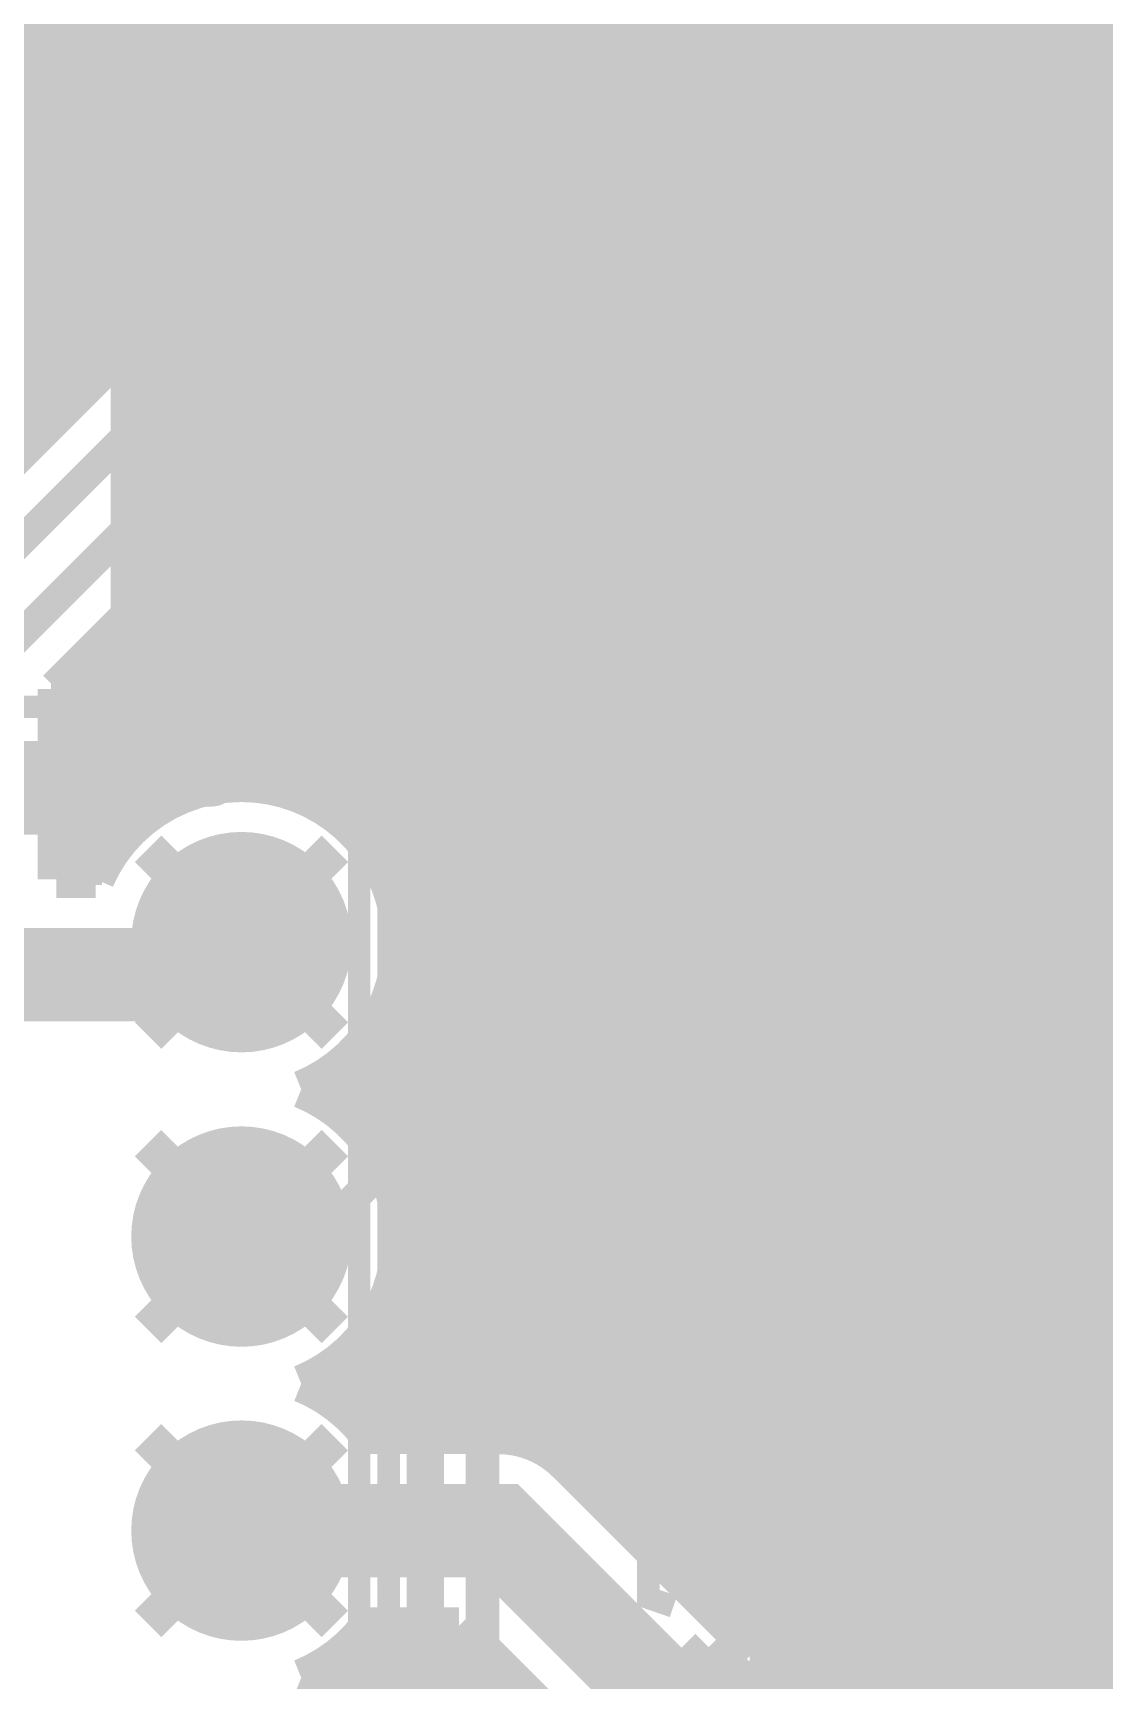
# Model space of a CAD drawing. Extents: x -3.4 to 91.7, y -66.9 to 11.1.
# Drawn here: x 4.3 to 11.58, y -9.88 to 1.32 of the extents above; entities that cross this region are included whole.
import ezdxf

# ---------------------------------------------------------------- set-up
doc = ezdxf.new("R2010")
doc.units = 0
doc.header["$MEASUREMENT"] = 0
doc.layers.get('0').update_dxf_attribs({"linetype": 'CONTINUOUS'})
for name, color, linetype in [('22-304A-0_BOT', 7, 'CONTINUOUS'), ('22-304A-0_DRD', 7, 'CONTINUOUS'), ('22-304A-0_SMB', 1, 'CONTINUOUS'), ('22-304A-0_SMT', 4, 'CONTINUOUS'), ('22-304A-0_SPT', 3, 'CONTINUOUS'), ('22-304A-0_SST', 5, 'CONTINUOUS'), ('22-304A-0_TOP', 10, 'CONTINUOUS')]:
    doc.layers.add(name, color=color, linetype=linetype)

# ---------------------------------------------------------------- blocks, each defined once
blk = doc.blocks.new('ROUND_17')
at = {"const_width": 0.7493}
blk.add_lwpolyline([(-0.37465, 0, 1), (0.37465, 0, 1)], format="xyb", close=True, dxfattribs=at)
blk = doc.blocks.new('ROUND_33')
at = {"const_width": 0.35052}
blk.add_lwpolyline([(-0.17526, 0, 1), (0.17526, 0, 1)], format="xyb", close=True, dxfattribs=at)
blk = doc.blocks.new('RECTANGLE_4')
blk.add_solid([(0.63627, 0.51308), (0.63627, -0.51308), (-0.63627, 0.51308), (-0.63627, -0.51308)])
blk = doc.blocks.new('RECTANGLE_9')
blk.add_solid([(0.6985, 0.4445), (0.6985, -0.4445), (-0.6985, 0.4445), (-0.6985, -0.4445)])
blk = doc.blocks.new('RECTANGLE_27')
blk.add_solid([(0.3175, 0.4445), (0.3175, -0.4445), (-0.3175, 0.4445), (-0.3175, -0.4445)])

msp = doc.modelspace()

# ---------------------------------------------------------------- linework, layer by layer
at = {"layer": '22-304A-0_BOT'}
for points, const_width in [([(4.953, 8.255), (4.953, -4.09448)], 0.254), ([(5.1816, 8.255), (5.1816, -3.92176)], 0.254), ([(5.4102, 8.255), (5.4102, -3.8227)], 0.254), ([(5.6388, 8.255), (5.6388, -3.78206)], 0.254), ([(5.8674, 8.255), (5.8674, -3.78968)], 0.254), ([(6.096, 8.255), (6.096, -3.85064)], 0.254), ([(6.3246, 8.255), (6.3246, -3.96748)], 0.254), ([(6.5532, 8.255), (6.5532, -4.1783)], 0.254), ([(6.7818, 8.255), (6.7818, -4.69392)], 0.254), ([(7.0104, 8.255), (7.0104, -8.21182)], 0.254), ([(7.239, 8.255), (7.239, -8.21182)], 0.254), ([(7.4676, 8.255), (7.4676, -8.21182)], 0.254), ([(7.6962, 8.255), (7.6962, -8.255)], 0.254), ([(7.9248, 8.255), (7.9248, -8.4074)], 0.254), ([(8.1534, 8.255), (8.1534, -8.636)], 0.254), ([(8.382, 8.255), (8.382, -8.86206)], 0.254), ([(8.6106, 8.255), (8.6106, -9.09066)], 0.254), ([(8.8392, 8.255), (8.8392, -9.31926)], 0.254), ([(9.0678, 8.255), (9.0678, -9.54786)], 0.254), ([(9.2964, 8.255), (9.2964, -9.7409)], 0.254), ([(9.525, 8.255), (9.525, -10.04316)], 0.254), ([(11.1252, 3.8481), (11.1252, -21.16074)], 0.254), ([(11.3538, 3.85318), (11.3538, -3.71602)], 0.254), ([(9.7536, 3.52044), (9.7536, -23.20544)], 0.254), ([(11.5824, 3.38074), (11.5824, -3.48488)], 0.254), ([(9.9822, 3.15722), (9.9822, -22.352)], 0.254), ([(10.8966, 3.20294), (10.8966, -21.26234)], 0.254), ([(10.2108, 3.03276), (10.2108, -21.9456)], 0.254), ([(10.668, 3.05308), (10.668, -21.4884)], 0.254), ([(10.4394, 3.00228), (10.4394, -21.717)], 0.254), ([(18.7579, 1.2446), (4.953, 1.2446)], 0.254), ([(18.9865, 1.016), (4.953, 1.016)], 0.254), ([(19.2151, 0.7874), (4.953, 0.7874)], 0.254), ([(19.2278, 0.5588), (4.953, 0.5588)], 0.254), ([(19.2278, 0.3302), (4.953, 0.3302)], 0.254), ([(19.2278, 0.1016), (4.953, 0.1016)], 0.254), ([(19.14398, -0.127), (4.953, -0.127)], 0.254), ([(19.1389, -0.3556), (4.953, -0.3556)], 0.254), ([(19.21764, -0.5842), (4.953, -0.5842)], 0.254), ([(19.1897, -0.8128), (4.953, -0.8128)], 0.254), ([(18.9611, -1.0414), (4.953, -1.0414)], 0.254), ([(18.67916, -1.27), (4.953, -1.27)], 0.254), ([(13.6779, -1.4986), (4.953, -1.4986)], 0.254), ([(13.4493, -1.7272), (4.953, -1.7272)], 0.254), ([(13.2207, -1.9558), (4.953, -1.9558)], 0.254), ([(12.9921, -2.1844), (4.953, -2.1844)], 0.254), ([(12.7635, -2.413), (4.953, -2.413)], 0.254), ([(12.5349, -2.6416), (4.953, -2.6416)], 0.254), ([(12.3063, -2.8702), (4.953, -2.8702)], 0.254), ([(12.0777, -3.0988), (4.953, -3.0988)], 0.254), ([(11.8491, -3.3274), (4.953, -3.3274)], 0.254), ([(11.48588, -3.556), (4.953, -3.556)], 0.254), ([(5.61848, -3.7846), (4.953, -3.7846)], 0.254), ([(11.31824, -3.7846), (5.80898, -3.7846)], 0.254), ([(5.04444, -4.0132), (4.953, -4.0132)], 0.254), ([(11.25982, -4.0132), (6.38302, -4.0132)], 0.254), ([(11.28014, -4.2418), (6.59892, -4.2418)], 0.254), ([(11.3919, -4.4704), (6.72084, -4.4704)], 0.254), ([(11.3538, -4.41198), (11.3538, -21.1582)], 0.254), ([(11.69416, -4.699), (6.7818, -4.699)], 0.254), ([(11.5824, -4.64312), (11.5824, -21.1582)], 0.254), ([(14.7955, -4.9276), (6.79196, -4.9276)], 0.254), ([(6.7818, -5.02412), (6.7818, -6.69544)], 0.254), ([(14.7955, -5.1562), (6.75386, -5.1562)], 0.254), ([(14.7955, -5.3848), (6.65734, -5.3848)], 0.254), ([(14.7955, -5.6134), (6.48716, -5.6134)], 0.254), ([(6.5532, -5.53974), (6.5532, -6.17982)], 0.254), ([(6.3246, -5.75056), (6.3246, -5.969)], 0.254), ([(14.7955, -5.842), (6.16204, -5.842)], 0.254), ([(14.7955, -6.0706), (6.44906, -6.0706)], 0.254), ([(15.12824, -6.2992), (6.63702, -6.2992)], 0.254), ([(14.9479, -6.5278), (6.74116, -6.5278)], 0.254), ([(14.84376, -6.7564), (6.78942, -6.7564)], 0.254), ([(6.7818, -7.02564), (6.7818, -8.21182)], 0.254), ([(14.79804, -6.985), (6.78688, -6.985)], 0.254), ([(14.80312, -7.2136), (6.73354, -7.2136)], 0.254), ([(14.85646, -7.4422), (6.62432, -7.4422)], 0.254), ([(6.5532, -7.54126), (6.5532, -8.1788)], 0.254), ([(14.97076, -7.6708), (6.42874, -7.6708)], 0.254), ([(6.3246, -7.75208), (6.3246, -7.96798)], 0.254), ([(15.17142, -7.8994), (6.20522, -7.8994)], 0.254), ([(15.367, -8.128), (6.50748, -8.128)], 0.254), ([(7.46252, -8.21182), (6.5786, -8.21182)], 0.254), ([(15.0749, -8.3566), (7.86892, -8.3566)], 0.254), ([(7.91972, -8.40232), (9.19988, -9.68248)], 0.254), ([(14.91488, -8.5852), (8.1026, -8.5852)], 0.254), ([(8.89, -10.287), (7.46252, -8.85952), (5.715, -8.85952)], 0.635), ([(14.82852, -8.8138), (8.3312, -8.8138)], 0.254), ([(14.7955, -9.0424), (8.5598, -9.0424)], 0.254), ([(14.81328, -9.271), (8.7884, -9.271)], 0.254), ([(7.19328, -9.50722), (6.5786, -9.50722)], 0.254), ([(6.7818, -9.50722), (6.7818, -10.69594)], 0.254), ([(7.0104, -9.50722), (7.0104, -12.26058)], 0.254), ([(7.19328, -9.50722), (8.28548, -10.59942)], 0.254), ([(14.87932, -9.4996), (9.017, -9.4996)], 0.254), ([(6.5532, -9.54024), (6.5532, -10.18032)], 0.254), ([(7.239, -9.55294), (7.239, -12.41806)], 0.254), ([(6.3246, -9.75106), (6.3246, -9.9695)], 0.254), ([(7.41426, -9.7282), (6.35762, -9.7282)], 0.254), ([(15.0114, -9.7282), (9.27608, -9.7282)], 0.254), ([(7.4676, -9.78154), (7.4676, -12.64666)], 0.254), ([(7.64286, -9.9568), (6.30428, -9.9568)], 0.254), ([(15.24508, -9.9568), (9.48436, -9.9568)], 0.254)]:
    msp.add_lwpolyline(points, dxfattribs=dict(at, const_width=const_width))
at = {"layer": '22-304A-0_BOT', "const_width": 0.254}
for points in [[(11.77036, -3.4036, 0.3431407), (11.25728, -4.064)], [(5.715, -3.77952, 0.19848), (4.95295, -4.09443)], [(6.7945, -4.85902, 0.4142136), (5.715, -3.77952)], [(11.25728, -4.064, 0.4142136), (11.938, -4.74472)], [(6.1214, -5.85978, 0.3052455), (6.7945, -4.85902)], [(6.7945, -6.86054, 0.3052457), (6.1214, -5.85978)], [(6.1214, -7.8613, 0.3052455), (6.7945, -6.86054)], [(6.5786, -8.21182, 0.1359948), (6.12205, -7.8597)], [(7.91972, -8.40232, 0.1989124), (7.46252, -8.21294)], [(7.91972, -8.40232, 0.1989124), (7.46252, -8.21294)], [(6.1214, -9.86028, 0.1362205), (6.5791, -9.5076)], [(9.57072, -10.287, 0.2813711), (9.19988, -9.68248)], [(6.7945, -10.86104, 0.3052457), (6.1214, -9.86028)]]:
    msp.add_lwpolyline(points, format="xyb", dxfattribs=at)
at = {"layer": '22-304A-0_DRD', "const_width": 0.254}
for points in [[(8.8138, -1.5748), (8.1788, -2.2098)], [(8.8138, -1.5748), (8.1788, -2.2098)], [(9.4488, -2.2098), (8.8138, -1.5748)], [(9.4488, -2.2098), (8.8138, -1.5748)], [(6.096, -1.905), (5.461, -2.54)], [(6.096, -1.905), (5.461, -2.54)], [(6.731, -2.54), (6.096, -1.905)], [(6.731, -2.54), (6.096, -1.905)], [(8.1788, -2.2098), (8.8138, -2.8448)], [(8.1788, -2.2098), (8.8138, -2.8448)], [(8.8138, -2.8448), (9.4488, -2.2098)], [(8.8138, -2.8448), (9.4488, -2.2098)], [(5.461, -2.54), (6.096, -3.175)], [(5.461, -2.54), (6.096, -3.175)], [(6.096, -3.175), (6.731, -2.54)], [(6.096, -3.175), (6.731, -2.54)], [(11.938, -3.429), (11.303, -4.064)], [(11.938, -3.429), (11.303, -4.064)], [(11.303, -4.064), (11.938, -4.699)], [(11.303, -4.064), (11.938, -4.699)], [(6.35, -4.22402), (5.08, -5.49402)], [(6.35, -5.49402), (5.08, -4.22402)], [(6.35, -6.22554), (5.08, -7.49554)], [(6.35, -7.49554), (5.08, -6.22554)], [(6.35, -8.22452), (5.08, -9.49452)], [(6.35, -9.49452), (5.08, -8.22452)], [(8.89, -9.652), (8.255, -10.287)], [(9.525, -10.287), (8.89, -9.652)]]:
    msp.add_lwpolyline(points, dxfattribs=at)
at = {"layer": '22-304A-0_SST', "const_width": 0.1524}
for points in [[(11.176, 0.254), (11.176, 0.381), (9.525, 0.381), (9.144, 0), (9.144, -2.921), (11.176, -2.921), (11.176, 0.254)], [(12.8905, -2.7305), (12.8905, 0.1905), (11.2522, 0.1905), (11.2522, -2.7305), (12.8905, -2.7305)], [(8.52932, -1.11252), (8.6995, -0.99314), (8.6995, -0.75692), (8.52932, -0.63754), (8.35914, -0.63754), (8.02132, -0.87376), (7.6835, -0.63754), (7.6835, -1.11252)], [(8.6995, -1.95072), (8.6995, -1.59512), (8.35914, -1.47574), (8.02132, -1.47574), (7.6835, -1.59512), (7.6835, -1.95072)], [(8.6995, -1.88976), (7.6835, -1.88976)], [(12.41806, -2.97434), (12.41806, -3.44932), (11.74242, -2.97434), (11.57224, -2.97434), (11.40206, -3.03276), (11.40206, -3.38836), (11.57224, -3.44932)], [(4.71424, -3.55854), (4.71424, -3.36042), (4.80314, -3.57124), (5.01396, -3.36042), (7.3152, -3.36042), (7.3152, -3.66014), (5.01396, -3.66014), (4.80314, -3.57124)], [(5.01396, -3.25882), (4.71424, -3.25882), (3.71602, -3.25882), (3.71602, -25.05964), (4.71424, -25.05964), (4.71424, -24.96058), (4.71424, -24.75992)], [(4.71424, -3.25882), (4.71424, -3.36042)], [(7.3152, -3.36042), (7.3152, -3.25882), (5.01396, -3.25882), (5.01396, -3.36042)], [(11.049, -6.858), (11.049, -3.302), (9.271, -3.302), (9.271, -6.858), (11.049, -6.858)], [(5.61594, -3.66014), (5.61594, -3.7592)], [(6.5151, -3.66014), (6.5151, -5.84962), (6.5151, -21.8694), (6.5151, -24.66086)], [(6.71576, -5.50418), (6.71576, -5.45084), (6.71576, -3.66014)], [(6.91388, -3.66014), (6.91388, -5.25018)], [(7.06374, -5.25018), (7.16534, -5.14858), (7.3152, -5.14858), (7.3152, -3.66014)], [(5.51434, -3.8608), (5.01396, -3.8608)], [(8.64616, -4.53644), (8.81634, -4.41706), (8.81634, -4.18084), (8.64616, -4.06146), (8.47852, -4.06146), (8.13816, -4.30022), (7.80034, -4.06146), (7.80034, -4.53644)], [(12.41806, -3.93192), (11.40206, -3.93192), (11.57224, -4.04876)], [(11.91006, -5.00634), (11.91006, -4.65074), (11.74242, -4.53136), (11.57224, -4.53136), (11.40206, -4.65074), (11.40206, -5.00634), (12.41806, -5.00634)], [(8.64616, -4.89966), (8.81634, -4.96062), (8.81634, -5.31622), (8.64616, -5.37464), (7.97052, -5.37464), (7.80034, -5.31622), (7.80034, -4.96062), (7.97052, -4.89966)], [(7.3152, -5.45084), (7.3152, -5.14858)], [(6.86562, -6.25094), (7.16534, -6.55066), (7.3152, -6.55066), (7.3152, -7.05104), (7.01548, -7.05104), (6.71576, -6.74878), (6.71576, -6.25094), (6.86562, -6.25094), (7.3152, -6.25094), (7.3152, -5.45084), (6.86562, -5.45084), (7.06374, -5.25018), (6.91388, -5.25018), (6.71576, -5.45084), (6.86562, -5.45084)], [(6.71576, -6.25094), (6.71576, -6.19506)], [(7.3152, -6.55066), (7.3152, -6.25094)], [(7.01548, -7.05104), (7.01548, -20.67052), (6.71576, -20.97024), (6.71576, -19.87042), (6.91388, -19.87042), (6.91388, -7.8486), (6.71576, -7.8486), (6.71576, -6.74878)], [(7.3152, -22.27072), (7.3152, -21.47062), (6.86562, -21.47062), (7.16534, -21.1709), (7.3152, -21.1709), (7.3152, -20.67052), (7.3152, -7.05104)], [(11.3284, -8.13308), (11.49858, -8.0137), (11.49858, -7.77748), (11.3284, -7.6581), (11.16076, -7.6581), (10.8204, -7.89686), (10.48258, -7.6581), (10.48258, -8.13308)], [(6.71576, -19.87042), (6.71576, -7.8486)], [(10.99058, -8.97128), (10.99058, -8.61568), (10.8204, -8.4963), (10.65276, -8.4963), (10.48258, -8.61568), (10.48258, -8.97128), (11.49858, -8.97128)], [(10.99058, -8.6741), (11.49858, -8.4963)], [(9.49706, -8.90016), (9.49706, -9.37514), (8.82142, -8.90016), (8.65124, -8.90016), (8.48106, -8.96112), (8.48106, -9.31672), (8.65124, -9.37514)], [(8.98906, -10.21334), (8.98906, -9.85774), (8.82142, -9.73836), (8.65124, -9.73836), (8.48106, -9.85774), (8.48106, -10.21334), (9.49706, -10.21334)], [(8.98906, -9.91616), (9.49706, -9.73836)]]:
    msp.add_lwpolyline(points, dxfattribs=at)
for points in [[(4.71424, -3.55854, 0.4142136), (5.01396, -3.85826)], [(5.51434, -3.8608, 0.4142136), (5.61594, -3.7592)], [(5.715, -4.62026, 0.4142136), (5.41528, -4.91998)], [(6.01472, -4.91998, 0.4142136), (5.715, -4.62026)], [(5.41528, -4.91998, 0.4142136), (5.715, -5.2197)], [(5.715, -5.2197, 0.4142136), (6.01472, -4.91998)], [(6.71576, -5.46862, 0.2695661), (6.51256, -5.8166)], [(6.5151, -5.8166, 0.2687201), (6.71576, -6.16204)], [(5.715, -6.62178, 0.4142136), (5.41528, -6.9215)], [(6.01472, -6.9215, 0.4142136), (5.715, -6.62178)], [(5.41528, -6.9215, 0.4142136), (5.715, -7.22122)], [(5.715, -7.22122, 0.4142136), (6.01472, -6.9215)], [(5.715, -8.62076, 0.4142136), (5.41528, -8.92048)], [(6.01472, -8.92048, 0.4142136), (5.715, -8.62076)], [(5.41528, -8.92048, 0.4142136), (5.715, -9.2202)], [(5.715, -9.2202, 0.4142136), (6.01472, -8.92048)]]:
    msp.add_lwpolyline(points, format="xyb", dxfattribs=at)
at = {"layer": '22-304A-0_TOP'}
for points, const_width in [([(4.318, 10.541), (4.318, -1.41986)], 0.254), ([(4.5466, 10.541), (4.5466, -1.19126)], 0.254), ([(4.7752, 10.541), (4.7752, -0.96266)], 0.254), ([(5.0038, 10.541), (5.0038, -0.73406)], 0.254), ([(5.2324, 10.541), (5.2324, -0.50546)], 0.254), ([(5.461, 10.541), (5.461, -0.27686)], 0.254), ([(5.6896, 10.541), (5.6896, -0.04826)], 0.254), ([(5.9182, 10.541), (5.9182, 0.1778)], 0.254), ([(6.1468, 10.541), (6.1468, 0.4064)], 0.254), ([(6.26872, 3.03022), (6.26872, 1.17094)], 0.254), ([(7.24916, 2.10058), (7.24916, 0.89916), (3.81, -2.54), (2.921, -2.54), (2.032, -3.429), (2.032, -22.352), (4.318, -24.638), (8.763, -24.638), (10.033, -23.368), (10.414, -23.368)], 0.2032), ([(11.43, -22.352), (10.414, -22.352), (8.636, -24.13), (4.572, -24.13), (2.54, -22.098), (2.54, -3.556), (3.048, -3.048), (3.937, -3.048), (7.74954, 0.76454), (7.74954, 2.10058)], 0.2032), ([(8.7503, 2.10058), (8.7503, 0.4953), (7.366, -0.889), (7.366, -9.906), (6.858, -10.414), (6.858, -15.71752), (5.715, -16.86052)], 0.2032), ([(8.24992, 2.10058), (8.24992, 0.62992), (6.858, -0.762), (6.858, -6.223), (6.22046, -6.86054), (5.715, -6.86054)], 0.2032), ([(6.74878, 1.17094), (6.74878, 2.10058)], 0.254), ([(9.25068, 2.10058), (9.25068, 0.36068), (8.001, -0.889), (8.001, -8.001), (10.16, -10.16), (10.795, -10.16)], 0.2032), ([(10.2489, 2.10058), (10.2489, -0.23876), (10.16, -0.3302)], 0.2032), ([(12.065, -0.5588), (12.065, -0.381), (10.74928, 0.93472), (10.74928, 2.10058)], 0.2032), ([(6.26872, 1.3716), (3.22326, 1.3716)], 0.254), ([(6.81736, 1.143), (3.30962, 1.143)], 0.254), ([(6.7691, 1.17094), (6.26872, 1.17094)], 0.254), ([(6.3754, 1.17094), (6.3754, 0.635)], 0.254), ([(6.604, 1.17094), (6.604, 0.8636)], 0.254), ([(6.81736, 1.17094), (6.7691, 1.17094)], 0.254), ([(6.81736, 1.17094), (6.81736, 1.0795)], 0.254), ([(6.8326, 1.17094), (6.8326, 1.0922)], 0.254), ([(11.22934, 1.17094), (11.18108, 1.17094)], 0.254), ([(11.18108, 1.17094), (11.18108, 1.11252)], 0.254), ([(12.319, 1.143), (11.18108, 1.143)], 0.254), ([(11.18108, 1.11252), (12.1158, 0.1778)], 0.254), ([(11.26998, 1.17094), (11.22934, 1.17094)], 0.254), ([(11.77036, 1.17094), (11.72972, 1.17094), (11.26998, 1.17094)], 0.254), ([(11.4046, 1.17094), (11.4046, 0.889)], 0.254), ([(11.6332, 1.17094), (11.6332, 0.6604)], 0.254), ([(6.81736, 1.0795), (3.62966, -2.1082)], 0.254), ([(6.65226, 0.9144), (3.38074, 0.9144)], 0.254), ([(12.3825, 0.9144), (11.3792, 0.9144)], 0.254), ([(6.42366, 0.6858), (3.43408, 0.6858)], 0.254), ([(13.05814, 0.6858), (11.6078, 0.6858)], 0.254), ([(6.19506, 0.4572), (3.47218, 0.4572)], 0.254), ([(5.96646, 0.2286), (3.49504, 0.2286)], 0.254), ([(5.73786, 0), (3.50266, 0)], 0.254), ([(5.50926, -0.2286), (3.49504, -0.2286)], 0.254), ([(5.28066, -0.4572), (3.47218, -0.4572)], 0.254), ([(9.1313, -0.3683), (8.4328, -1.0668)], 0.254), ([(9.1313, -0.4572), (9.0424, -0.4572)], 0.254), ([(9.1186, -0.381), (9.1186, -8.50646)], 0.254), ([(9.1313, -0.3683), (9.1313, -1.1049)], 0.254), ([(10.16, -0.3302), (10.16, -0.381), (11.049, -1.27), (12.827, -1.27), (15.494, -3.937), (16.764, -3.937), (17.018, -4.191), (17.018, -7.366), (18.288, -8.636), (18.288, -14.097), (19.304, -15.113)], 0.2032), ([(5.05206, -0.6858), (3.43408, -0.6858)], 0.254), ([(9.1313, -0.6858), (8.8138, -0.6858)], 0.254), ([(8.89, -0.6096), (8.89, -8.27786)], 0.254), ([(8.6614, -0.8382), (8.6614, -8.04926)], 0.254), ([(4.82346, -0.9144), (3.38074, -0.9144)], 0.254), ([(9.1313, -0.9144), (8.5852, -0.9144)], 0.254), ([(8.4328, -1.0668), (8.4328, -7.82066)], 0.254), ([(10.27176, -1.1049), (9.1313, -1.1049)], 0.254), ([(9.3472, -1.1049), (9.3472, -1.4351)], 0.254), ([(9.5758, -1.1049), (9.5758, -1.4351)], 0.254), ([(9.8044, -1.1049), (9.8044, -1.4351)], 0.254), ([(10.033, -1.1049), (10.033, -1.4351)], 0.254), ([(10.2616, -1.1049), (10.2616, -1.4351)], 0.254), ([(10.27176, -1.1049), (10.60196, -1.4351)], 0.254), ([(4.59486, -1.143), (3.30962, -1.143)], 0.254), ([(6.4262, -1.1684), (4.4577, -3.1369)], 0.254), ([(6.3754, -1.2192), (6.3754, -4.00558)], 0.254), ([(6.4262, -1.1684), (6.4262, -4.04622)], 0.254), ([(10.30986, -1.143), (8.4328, -1.143)], 0.254), ([(10.4902, -1.3208), (10.4902, -1.4351)], 0.254), ([(4.36626, -1.3716), (3.22326, -1.3716)], 0.254), ([(6.1468, -1.4478), (6.1468, -3.87096)], 0.254), ([(6.4262, -1.3716), (6.223, -1.3716)], 0.254), ([(10.53846, -1.3716), (8.4328, -1.3716)], 0.254), ([(9.1313, -1.4351), (9.1313, -2.9845)], 0.254), ([(10.60196, -1.4351), (9.1313, -1.4351)], 0.254), ([(10.16, -1.4351), (10.16, -2.2098)], 0.254), ([(5.9182, -1.6764), (5.9182, -3.79984)], 0.254), ([(6.4262, -1.6002), (5.9944, -1.6002)], 0.254), ([(9.1313, -1.6002), (8.4328, -1.6002)], 0.254), ([(11.176, -1.7018), (11.176, -3.4798)], 0.254), ([(11.1887, -1.7018), (11.1887, -2.9845)], 0.254), ([(11.2522, -1.7018), (11.1887, -1.7018)], 0.254), ([(11.2522, -1.7018), (11.2522, -2.7178)], 0.254), ([(5.6896, -1.905), (5.6896, -3.77952)], 0.254), ([(6.4262, -1.8288), (5.7658, -1.8288)], 0.254), ([(9.1313, -1.8288), (8.4328, -1.8288)], 0.254), ([(11.2522, -1.8288), (11.1887, -1.8288)], 0.254), ([(10.16, -2.2098), (8.8138, -2.2098)], 0.635), ([(8.8138, -2.2098), (10.16, -2.2098)], 0.635), ([(5.461, -2.1336), (5.461, -3.81)], 0.254), ([(6.4262, -2.0574), (5.5372, -2.0574)], 0.254), ([(9.1313, -2.0574), (8.4328, -2.0574)], 0.254), ([(11.2522, -2.0574), (11.1887, -2.0574)], 0.254), ([(9.1313, -2.2098), (10.16, -2.2098)], 0.254), ([(10.16, -2.9845), (10.16, -2.2098)], 0.254), ([(3.81, -3.81), (4.826, -3.81), (6.096, -2.54)], 0.635), ([(3.81, -3.81), (4.826, -3.81), (6.096, -2.54)], 0.635), ([(5.2324, -2.3622), (5.2324, -3.89382)], 0.254), ([(6.4262, -2.286), (5.3086, -2.286)], 0.254), ([(9.1313, -2.286), (8.4328, -2.286)], 0.254), ([(11.2522, -2.286), (11.1887, -2.286)], 0.254), ([(6.4262, -2.5146), (5.08, -2.5146)], 0.254), ([(9.1313, -2.5146), (8.4328, -2.5146)], 0.254), ([(11.2522, -2.5146), (11.1887, -2.5146)], 0.254), ([(5.0038, -2.5908), (5.0038, -4.04622)], 0.254), ([(6.4262, -2.7432), (4.8514, -2.7432)], 0.254), ([(9.1313, -2.7432), (8.4328, -2.7432)], 0.254), ([(11.4173, -2.7432), (11.1887, -2.7432)], 0.254), ([(11.4173, -2.7178), (11.2522, -2.7178)], 0.254), ([(11.4046, -2.7178), (11.4046, -3.4798)], 0.254), ([(11.4173, -2.7178), (11.4173, -3.4798)], 0.254), ([(4.7752, -2.8194), (4.7752, -4.32816)], 0.254), ([(6.4262, -2.9718), (4.6228, -2.9718)], 0.254), ([(11.4173, -2.9718), (8.4328, -2.9718)], 0.254), ([(11.1887, -2.9845), (9.1313, -2.9845)], 0.254), ([(9.3472, -2.9845), (9.3472, -3.22072)], 0.254), ([(9.5758, -2.9845), (9.5758, -3.22072)], 0.254), ([(9.8044, -2.9845), (9.8044, -3.22072)], 0.254), ([(10.033, -2.9845), (10.033, -3.22072)], 0.254), ([(10.2616, -2.9845), (10.2616, -3.22072)], 0.254), ([(10.4902, -2.9845), (10.4902, -3.22072)], 0.254), ([(10.7188, -2.9845), (10.7188, -3.22072)], 0.254), ([(10.9474, -2.9845), (10.9474, -3.22072)], 0.254), ([(4.4577, -3.1369), (4.4577, -4.2418)], 0.254), ([(4.5466, -3.048), (4.5466, -4.4323)], 0.254), ([(6.4262, -3.2004), (4.4577, -3.2004)], 0.254), ([(11.4173, -3.2004), (8.4328, -3.2004)], 0.254), ([(9.19226, -3.22072), (9.19226, -4.90728)], 0.254), ([(11.12774, -3.22072), (9.19226, -3.22072)], 0.254), ([(11.12774, -3.22072), (11.12774, -3.4798)], 0.254), ([(6.4262, -3.429), (4.4577, -3.429)], 0.254), ([(9.19226, -3.429), (8.4328, -3.429)], 0.254), ([(11.4173, -3.429), (11.12774, -3.429)], 0.254), ([(11.4173, -3.4798), (11.12774, -3.4798)], 0.254), ([(11.4173, -3.4798), (11.12774, -3.4798)], 0.254), ([(11.4173, -3.4798), (11.12774, -3.4798)], 0.254), ([(11.4173, -3.4798), (11.12774, -3.4798)], 0.254), ([(6.4262, -3.6576), (4.4577, -3.6576)], 0.254), ([(9.19226, -3.6576), (8.4328, -3.6576)], 0.254), ([(5.24764, -3.8862), (4.4577, -3.8862)], 0.254), ([(6.4262, -3.8862), (6.17982, -3.8862)], 0.254), ([(9.19226, -3.8862), (8.4328, -3.8862)], 0.254), ([(11.938, -4.064), (12.065, -4.064), (12.065, -6.477), (10.795, -7.747), (10.795, -8.89)], 0.635), ([(11.938, -4.064), (10.16, -4.064)], 0.508), ([(11.938, -4.064), (10.16, -4.064)], 0.508), ([(10.16, -4.064), (11.938, -4.064)], 0.508), ([(10.16, -4.064), (11.938, -4.064)], 0.508), ([(4.93268, -4.1148), (4.4577, -4.1148)], 0.254), ([(9.19226, -4.1148), (8.4328, -4.1148)], 0.254), ([(4.4577, -4.2418), (4.4577, -4.3053)], 0.254), ([(4.4577, -4.3053), (4.4577, -4.4323)], 0.254), ([(4.4577, -4.3053), (4.4577, -4.4323)], 0.254), ([(4.76758, -4.3434), (4.4577, -4.3434)], 0.254), ([(9.19226, -4.3434), (8.4328, -4.3434)], 0.254), ([(4.7244, -4.4323), (4.4577, -4.4323)], 0.254), ([(9.19226, -4.572), (8.4328, -4.572)], 0.254), ([(5.715, -4.85902), (5.49402, -5.08), (3.81, -5.08)], 0.635), ([(11.12774, -4.6482), (11.12774, -4.90728)], 0.254), ([(11.4173, -4.6482), (11.12774, -4.6482)], 0.254), ([(11.4173, -4.6482), (11.12774, -4.6482)], 0.254), ([(11.4173, -4.6482), (11.12774, -4.6482)], 0.254), ([(11.4173, -4.6482), (11.12774, -4.6482)], 0.254), ([(11.176, -4.6482), (11.176, -6.44906)], 0.254), ([(11.4046, -4.6482), (11.4046, -6.22046)], 0.254), ([(11.4173, -4.6482), (11.4173, -6.20776)], 0.254), ([(9.19226, -4.8006), (8.4328, -4.8006)], 0.254), ([(11.4173, -4.8006), (11.12774, -4.8006)], 0.254), ([(11.12774, -4.90728), (9.19226, -4.90728)], 0.254), ([(9.3472, -4.90728), (9.3472, -5.25272)], 0.254), ([(9.5758, -4.90728), (9.5758, -5.25272)], 0.254), ([(9.8044, -4.90728), (9.8044, -5.25272)], 0.254), ([(10.033, -4.90728), (10.033, -5.25272)], 0.254), ([(10.2616, -4.90728), (10.2616, -5.25272)], 0.254), ([(10.4902, -4.90728), (10.4902, -5.25272)], 0.254), ([(10.7188, -4.90728), (10.7188, -5.25272)], 0.254), ([(10.9474, -4.90728), (10.9474, -5.25272)], 0.254), ([(11.4173, -5.0292), (8.4328, -5.0292)], 0.254), ([(11.4173, -5.2578), (8.4328, -5.2578)], 0.254), ([(9.19226, -5.25272), (9.19226, -6.93928)], 0.254), ([(11.12774, -5.25272), (9.19226, -5.25272)], 0.254), ([(10.16, -5.25272), (10.16, -6.096)], 0.254), ([(11.12774, -5.25272), (11.12774, -6.49986)], 0.254), ([(9.19226, -5.4864), (8.4328, -5.4864)], 0.254), ([(11.4173, -5.4864), (11.12774, -5.4864)], 0.254), ([(9.19226, -5.715), (8.4328, -5.715)], 0.254), ([(11.4173, -5.715), (11.12774, -5.715)], 0.254), ([(9.19226, -5.9436), (8.4328, -5.9436)], 0.254), ([(11.4173, -5.9436), (11.12774, -5.9436)], 0.254), ([(9.19226, -6.1722), (8.4328, -6.1722)], 0.254), ([(9.19226, -6.096), (10.16, -6.096)], 0.254), ([(11.12774, -6.096), (10.16, -6.096)], 0.254), ([(10.16, -6.93928), (10.16, -6.096)], 0.254), ([(11.4173, -6.1722), (11.12774, -6.1722)], 0.254), ([(11.4173, -6.20776), (11.12774, -6.49986)], 0.254), ([(9.19226, -6.4008), (8.4328, -6.4008)], 0.254), ([(11.22426, -6.4008), (11.12774, -6.4008)], 0.254), ([(9.19226, -6.6294), (8.4328, -6.6294)], 0.254), ([(9.19226, -6.858), (8.4328, -6.858)], 0.254), ([(10.68578, -6.93928), (9.19226, -6.93928)], 0.254), ([(9.3472, -6.93928), (9.3472, -8.73506)], 0.254), ([(9.5758, -6.93928), (9.5758, -8.96366)], 0.254), ([(9.8044, -6.93928), (9.8044, -9.19226)], 0.254), ([(10.033, -6.93928), (10.033, -9.42086)], 0.254), ([(10.2616, -6.93928), (10.2616, -7.3787)], 0.254), ([(10.68578, -6.93928), (10.34288, -7.28218)], 0.254), ([(10.4902, -6.93928), (10.4902, -7.13486)], 0.254), ([(10.53846, -7.0866), (8.4328, -7.0866)], 0.254), ([(10.3124, -7.3152), (8.4328, -7.3152)], 0.254), ([(10.18032, -7.5438), (8.4328, -7.5438)], 0.254), ([(10.1473, -7.7724), (8.4328, -7.7724)], 0.254), ([(8.4328, -7.82066), (10.1473, -9.53516)], 0.254), ([(10.1473, -7.747), (10.1473, -8.1153)], 0.254), ([(10.1473, -8.001), (8.6106, -8.001)], 0.254), ([(10.1473, -8.1153), (10.1473, -8.89)], 0.254), ([(10.1473, -8.2296), (8.8392, -8.2296)], 0.254), ([(10.1473, -8.4582), (9.0678, -8.4582)], 0.254), ([(10.1473, -8.6868), (9.2964, -8.6868)], 0.254), ([(10.1473, -8.9154), (9.525, -8.9154)], 0.254), ([(10.1473, -8.89), (10.1473, -9.3218)], 0.254), ([(10.1473, -9.144), (9.7536, -9.144)], 0.254), ([(10.795, -9.7028), (10.795, -9.3218)], 0.635), ([(10.1473, -9.3726), (9.9822, -9.3726)], 0.254), ([(10.1473, -9.3218), (10.1473, -9.3853)], 0.254), ([(10.1473, -9.3853), (10.1473, -9.53516)], 0.254), ([(10.1473, -9.3853), (10.1473, -9.53516)], 0.254), ([(10.16, -17.145), (10.668, -17.145), (10.795, -17.145), (10.795, -10.16)], 0.635)]:
    msp.add_lwpolyline(points, dxfattribs=dict(at, const_width=const_width))
at = {"layer": '22-304A-0_TOP', "const_width": 0.254}
for points in [[(5.715, -3.77952, 0.299516), (4.7244, -4.4323)], [(6.4262, -4.04622, 0.1816674), (5.715, -3.779)], [(10.3378, -7.2898, 0.1989124), (10.14842, -7.747)], [(10.3378, -7.2898, 0.1989124), (10.14842, -7.747)]]:
    msp.add_lwpolyline(points, format="xyb", dxfattribs=at)

# ---------------------------------------------------------------- block references
at = {"layer": '22-304A-0_BOT'}
for name, p in [('ROUND_33', (8.8138, -2.2098)), ('ROUND_33', (6.096, -2.54)), ('ROUND_17', (5.715, -4.85902)), ('ROUND_17', (5.715, -6.86054)), ('ROUND_17', (5.715, -8.85952))]:
    msp.add_blockref(name, p, dxfattribs=at)
at = {"layer": '22-304A-0_SMB'}
for p in [(5.715, -4.85902), (5.715, -6.86054), (5.715, -8.85952)]:
    msp.add_blockref('ROUND_17', p, dxfattribs=at)
at = {"layer": '22-304A-0_SMT'}
for name, p in [('RECTANGLE_9', (10.16, -0.3302)), ('RECTANGLE_9', (10.16, -2.2098)), ('RECTANGLE_4', (10.16, -4.064)), ('ROUND_17', (5.715, -4.85902)), ('RECTANGLE_4', (10.16, -6.096)), ('ROUND_17', (5.715, -6.86054)), ('ROUND_17', (5.715, -8.85952))]:
    msp.add_blockref(name, p, dxfattribs=at)
at = {"layer": '22-304A-0_SPT'}
for name, p in [('RECTANGLE_9', (10.16, -0.3302)), ('RECTANGLE_9', (10.16, -2.2098)), ('RECTANGLE_4', (10.16, -4.064)), ('RECTANGLE_4', (10.16, -6.096))]:
    msp.add_blockref(name, p, dxfattribs=at)
at = {"layer": '22-304A-0_TOP'}
for name, p in [('RECTANGLE_9', (10.16, -0.3302)), ('RECTANGLE_9', (10.16, -2.2098)), ('ROUND_33', (8.8138, -2.2098)), ('ROUND_33', (6.096, -2.54)), ('RECTANGLE_4', (10.16, -4.064)), ('ROUND_17', (5.715, -4.85902)), ('RECTANGLE_4', (10.16, -6.096)), ('ROUND_17', (5.715, -6.86054)), ('ROUND_17', (5.715, -8.85952)), ('RECTANGLE_27', (10.795, -8.89)), ('RECTANGLE_27', (10.795, -10.16))]:
    msp.add_blockref(name, p, dxfattribs=at)

doc.saveas('drawing.dxf')
